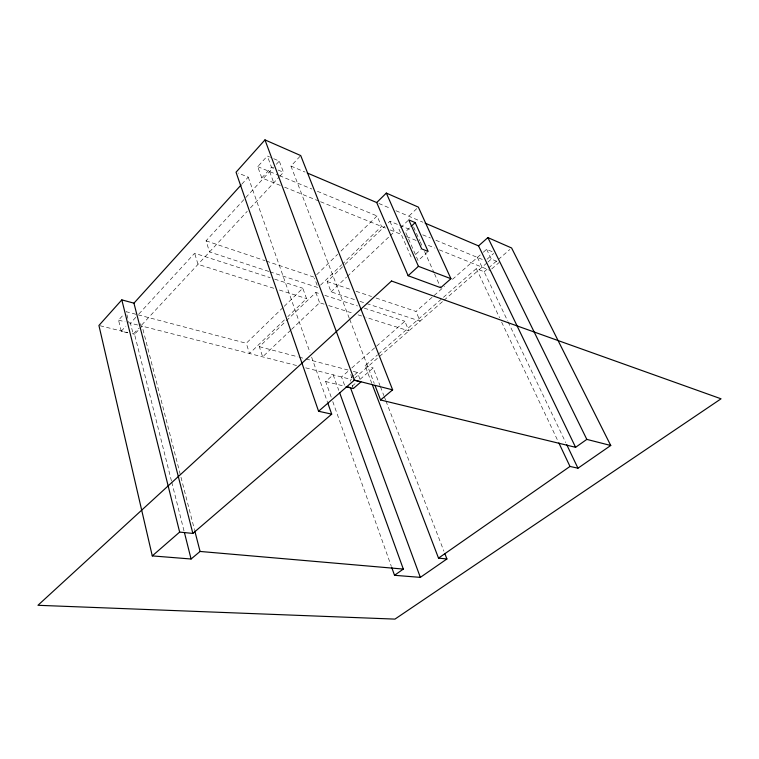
<?xml version="1.0" encoding="UTF-8"?>
<svg xmlns="http://www.w3.org/2000/svg" width="759" height="759" viewBox="0 0 759 759"><rect width="100%" height="100%" fill="white"/><g stroke="black" fill="none" stroke-linecap="round" stroke-linejoin="round"><path stroke-width="0.57" stroke-dasharray="3.79 2.85" d="M127.768 332.803L121.25 331.199L118.556 320.137L123.138 315.08M241.874 184.114L248.221 177.113L238.07 173.043M280.299 185.424L261.779 177.919L257.709 166.648L267.348 156.012L269.521 156.942M121.25 331.199L125.88 326.152M261.779 177.919L271.523 167.303L267.348 156.012M135.795 317.338L130.434 323.173L133.195 334.15L138.593 328.324M138.888 313.97L194.646 253.24L270.128 277.671M268.79 271.418L209.522 251.95L206.059 240.821L273.354 167.54M276.314 164.314L279.274 161.088L270.602 157.398M141.715 324.966L247.263 211.306M250.479 207.852L278.999 177.132M279.748 176.325L283.496 172.293L279.274 161.088M171.468 481.035L134.552 334.273L139.087 329.397M139.846 328.581L142.113 326.142L194.484 529.716M349.292 318.325L290.963 166.069L300.725 155.567M138.091 314.833L246.267 343.258L283.392 307.129M284.236 306.304L302.794 288.24L306.551 298.61L287.822 316.636M316.664 274.749L337.632 254.331M340.99 251.068L377.062 215.954L381.521 226.429L342.565 263.942M284.416 319.918L249.512 353.514L246.267 343.258M320.535 285.137L341.711 264.749M290.706 330.203L262.642 356.863L259.36 346.702L285.488 321.598M286.323 320.791L315.829 292.452L320.336 293.913M354.425 299.549L331.047 291.873L327.157 281.57L344.121 265.28M344.966 264.464L384.832 226.163M388.228 222.899L389.927 221.277L398.674 224.892M416.757 208.63L408.797 216.211L409.756 218.345M291.56 329.397L319.615 302.727L324.131 304.16M331.047 291.873L346.465 277.225M347.318 276.409L389.282 236.533M390.135 235.726L394.414 231.656L389.927 221.277M400.6 227.624L407.944 220.651M409.49 227.966L405.41 231.808L418.105 260.66L427.308 252.244M415.809 254.293L420.837 249.664M331.19 397.128L325.649 381.53L333.182 374.851L338.789 390.392M351.815 367.963L375.686 346.948M376.578 346.17L404.87 321.266L408.873 330.896L365.942 317.347M376.018 298.012L415.998 311.465L444.47 286.399M452.487 279.35L482.42 253.003M483.255 252.263L486.604 249.313L493.549 252.273M354.036 375.411L349.814 379.092L350.592 381.189M354.88 374.671L357.404 372.46L360.961 381.929M371.834 383.447L365.079 365.753L377.536 354.88M378.428 354.102L476.291 268.629L484.157 271.779L507.61 320.886M487.031 259.246L493.701 253.421M354.481 378.267L443.114 301.076M443.996 300.308L487.117 262.747M487.961 262.007L491.339 259.066L498.293 261.969M352.195 386.151L356.569 382.356M360.07 379.32L373.191 367.954L380.012 385.619M484.157 271.779L487.695 268.705M488.578 267.946L497.439 260.271M498.321 259.502L509.83 249.521M491.709 268.933L499.289 262.386M100.074 325.753L127.654 332.575M132.256 333.704L134.552 334.273M325.649 381.53L344.814 386.274M118.556 320.137L125.036 321.788M137.654 325.004L128.964 322.784L128.129 319.463M296.57 365.515L140.908 325.829L140.349 323.628M305.725 367.849L351.559 379.528M135.927 314.264L126.193 311.712L127.854 318.353M259.36 346.702L298.012 356.853M299.141 357.157L304.833 358.646M305.962 358.941L349.168 370.297L341.559 376.986L345.041 386.502M353.286 371.379L357.404 372.46M365.079 365.753L373.191 367.954M273.762 288.259L198.004 264.35L194.646 253.24M279.416 290.042L306.551 298.61M328.656 305.583L353.514 313.429M358.03 314.852L364.813 316.996M274.635 279.122L302.794 288.24M324.843 295.374L357.527 305.943M364.292 308.135L404.87 321.266M269.91 271.788L318.002 287.585L314.53 278.23M359.984 301.38L365.553 303.202M366.663 303.572L420.097 321.123L415.998 311.465M206.059 240.821L265.119 260.698M266.229 261.068L314.141 277.196M327.157 281.57L351.588 289.796M356.028 291.285L371.578 296.522M284.653 187.188L319.482 201.296M320.564 201.733L385.819 228.174M390.117 229.911L402.09 234.759M406.473 236.533L416.33 240.527M428.38 245.413L434.954 248.079M439.328 249.853L490.02 270.384M257.709 166.648L278.325 175.158M279.416 175.614L311.958 189.057M317.385 191.306L377.062 215.954M399.765 225.338L411.795 230.309M422.725 234.825L430.381 237.994M435.846 240.252L483.369 259.882M271.523 167.303L273.695 168.204M278.05 170.025L283.496 172.293M290.963 166.069L305.071 172.065M378.845 203.459L390.61 208.469M395.961 210.746L422.962 222.235M486.604 249.313L491.339 259.066M477.402 257.415L482.05 267.159M508.113 321.949L565.721 442.573M476.291 268.629L499.593 317.812M501.623 322.091L557.837 440.78M413.56 226.884L415.941 232.216M416.425 233.288L419.755 240.755M420.23 241.817L422.611 247.159M424.518 251.428L434.044 272.775M434.518 273.838L440.713 287.708M398.968 229.171L411.615 258.155M380.439 386.72L383.845 395.553M384.272 396.663L385.553 399.974M385.97 401.075L443.93 551.233M349.719 319.425L374.234 383.418M350.734 374.529L352.698 379.823M352.148 385.392L353.314 388.542M315.829 292.452L319.615 302.727M269.644 171.572L273.762 182.777M332.774 401.577L391.35 566.394M248.221 177.113L310.052 352.65M311.626 357.119L327.376 401.843M171.752 482.183L184.152 531.49"/><path stroke-width="1.14" d="M152.274 555.901L179.646 532.087L192.862 533.425L133.945 303.164L121.82 299.881L98.926 325.469L152.274 555.901L191.078 559.004L200.082 551.451L403.323 569.079L339.596 392.612M375.079 385.629L380.572 399.974L392.631 389.851L300.725 155.567L264.967 139.893L236.04 172.227L318.581 411.255L331.702 414.139L327.765 402.953M133.945 303.164L241.077 184.997M376.701 202.549L386.331 193.08L418.351 207.122L450.931 278.705L440.713 287.708L408.124 275.716L376.701 202.549L307.243 172.995M411.122 226.438L415.192 222.596L428.152 251.476L421.681 248.895L408.759 219.882L415.192 222.596M408.124 275.716L418.437 266.324L450.931 278.705M425.144 223.165L478.54 245.888L487.885 237.595L511.604 247.984L610.748 445.486L577.96 468.199L569.99 466.443L438.512 558.121L372.261 384.547M318.581 411.255L354.406 380.098L392.631 389.851M192.862 533.425L331.702 414.139M391.748 567.504L394.519 575.303L403.323 569.079M380.572 399.974L575.597 447.317L586.821 439.385L610.748 445.486M394.519 575.303L420.344 577.371L446.918 558.966L444.783 553.444M438.512 558.121L446.918 558.966M347.062 386.824L350.449 387.669L420.344 577.371M346.076 386.758L353.314 388.542L360.961 381.929L353.732 380.088M487.885 237.595L586.821 439.385M478.54 245.888L575.597 447.317M566.745 444.708L577.96 468.199M558.852 442.924L569.99 466.443M386.331 193.08L418.437 266.324M264.967 139.893L354.406 380.098M194.778 530.864L200.082 551.451M184.446 532.638L191.078 559.004M121.82 299.881L179.646 532.087M391.53 281.02L37.95 605.293L394.955 619.107L721.05 398.807L391.53 281.02"/></g></svg>
